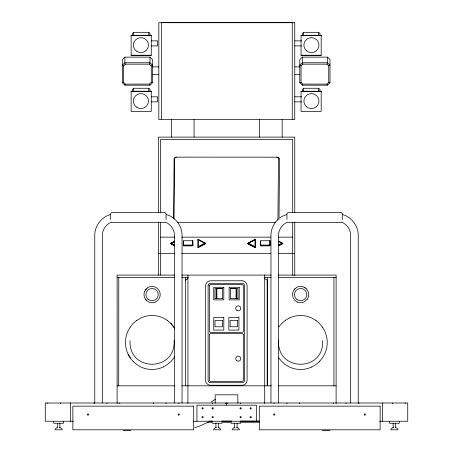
<?xml version="1.0" encoding="UTF-8"?>
<svg xmlns="http://www.w3.org/2000/svg" width="453" height="453" viewBox="0 0 453 453"><rect width="100%" height="100%" fill="white"/><g stroke="black" fill="none" stroke-linecap="round" stroke-linejoin="round"><path stroke-width="0.68" d="M322.666 340.696C324.206 372.179 276.783 372.06 278.572 340.48M173.578 218.629L174.099 158.935A2.157 1.942 0 0 1 175.957 157.14L277.717 157.168A2.129 1.92 0 0 1 279.512 158.935L279.014 219.337M174.048 218.703L174.603 158.873A2.101 1.891 0 0 1 176.427 157.151M277.927 220.113L278.493 158.873M209.36 334.761L209.36 380.35A1.274 1.274 0 0 0 210.452 381.449L242.208 381.449A1.274 1.274 0 0 0 243.301 380.35L243.301 334.761M149.496 64.167L125.368 64.167L123.584 65.934L123.584 82.35L125.368 84.111L149.496 84.111L151.274 82.35L151.274 65.934L149.496 64.167L150.017 62.746L150.017 57.14L124.847 57.14L122.327 59.637L122.327 82.689L124.847 85.181L150.017 85.181L152.536 82.689L152.536 59.637L150.017 57.14M326.958 64.167L302.83 64.167L301.052 65.934L301.052 82.35L302.83 84.111L326.958 84.111L328.742 82.35L328.742 65.934L326.958 64.167L327.485 62.746L327.485 57.14L302.31 57.14L299.795 59.637L299.795 82.689L302.31 85.181L327.485 85.181L329.999 82.689L329.999 59.637L327.485 57.14M124.847 85.181L125.368 84.111M302.31 85.181L302.83 84.111M144.756 291.166L146.359 288.804M130.215 327.1L127.91 331.2A27.69 27.48 0 0 0 128.012 354.008L130.351 358.074L133.352 361.664M174.631 356.687C172.089 361.154 167.978 364.557 163.454 366.902M306.347 288.827L304.059 287.168A7.933 7.871 0 0 0 297.23 287.134L294.926 288.776L293.306 291.098A8.397 8.335 0 0 0 293.272 298.017L294.875 300.356L297.162 301.998M307.208 299.32L307.915 298.063A8.397 8.335 0 0 0 307.944 291.166L306.347 288.804M55.215 429.099L56.348 427.977L57.82 427.366M213.754 429.099L214.881 427.977L216.353 427.366M232.451 429.099L233.584 427.977L235.056 427.366M390.99 429.099L392.117 427.977L393.589 427.366M145.458 289.926L147.429 287.887M130.215 327.117L133.182 323.482L136.727 320.441M294.014 289.869L294.926 288.776M278.867 326.919L281.868 323.312L285.435 320.305M307.208 299.297L303.991 302.026A7.933 7.871 0 0 1 297.162 301.975M319.354 361.664L322.355 358.051L324.693 353.991A27.69 27.48 0 0 0 324.79 331.183L322.491 327.1M277.825 219.569C273.782 223.425 271.279 228.799 270.951 234.382L270.951 402.938M150.017 35.674L150.017 33.567L148.76 32.322L133.658 32.322L132.395 33.567L132.395 35.674M150.017 91.614L150.017 89.513L148.76 88.267L133.658 88.267L132.395 89.513L132.395 91.614M319.931 35.674L319.931 33.567L318.674 32.322L303.567 32.322L302.31 33.567L302.31 35.674M319.931 91.614L319.931 89.513L318.674 88.267L303.567 88.267L302.31 89.513L302.31 91.614M319.354 361.641L315.786 364.671L311.755 367.004M211.172 402.06L215.305 399.325M279.965 217.78L282.315 216.279L286.828 214.439M147.429 287.91L148.646 287.168A7.933 7.871 0 0 1 155.475 287.134L157.78 288.776L159.399 291.098A8.397 8.335 0 0 1 159.428 298.017L157.831 300.356L155.538 301.998M136.727 320.464L140.736 318.074A26.149 25.951 0 0 1 163.239 317.966L167.27 320.322M285.435 320.322L289.467 317.972M185.413 280.09L187.927 278.657M151.274 65.934L152.536 65.238L150.017 62.746L124.847 62.746L122.327 65.238L123.584 65.934M328.742 65.934L329.999 65.238L327.485 62.746L302.31 62.746L299.795 65.238L301.052 65.934M208.312 422.02L200.305 425.854L194.688 427.717M170.441 243.51L174.598 245.719L170.441 243.51L174.756 241.132M170.441 243.567L174.598 241.358M174.139 241.868L171.053 243.51L174.756 245.481M172.904 242.582L174.139 241.925M198.238 246.715L205.033 243.102L205.033 243.567L198.238 247.185L198.238 239.49L205.033 243.102M198.238 247.123L205.033 243.51L203.799 242.853M197.921 247.615L205.639 243.51L197.921 247.672L197.921 239.405L205.639 243.51M248.187 243.102L254.988 239.49L254.988 247.185L248.187 243.567L248.187 243.102L254.988 246.715M247.581 243.51L255.299 239.405L255.299 247.672L247.581 243.567L255.299 247.615M247.581 243.567L255.299 239.461M252.514 241.211L253.748 240.554M278.465 245.073L282.174 243.102L282.174 243.567L278.465 245.537M278.465 245.481L282.174 243.51M282.78 243.51L278.623 245.719L282.78 243.567L278.623 241.302M111.449 222.117C106.285 224.139 102.588 229.292 102.316 234.83L102.316 402.938M287.638 222.117C282.474 224.139 278.771 229.292 278.499 234.83L278.499 402.938M110.64 214.439C101.823 216.851 95.198 225.266 94.762 234.382L94.762 402.938M122.327 82.689L123.584 82.35M299.795 82.689L301.052 82.35M161.347 22.65L292.242 22.65M131.138 35.459L151.274 35.459M301.052 35.459L321.188 35.459M151.393 40.866L157.57 40.866L157.57 45.9L151.393 45.9M294.756 40.866L301.624 40.866M294.756 45.9L301.624 45.9M131.138 55.221L151.274 55.221M301.052 55.221L321.188 55.221M152.536 66.885L158.827 66.885M294.897 66.885L299.795 66.885M152.536 74.439L158.827 74.439M294.897 74.439L299.795 74.439M131.138 91.398L151.274 91.398M301.052 91.398L321.188 91.398M151.393 96.812L157.57 96.812L157.57 101.846L151.393 101.846M294.756 96.812L301.624 96.812M294.756 101.846L301.624 101.846M177.27 222.519L275.73 222.502M111.676 222.576L165 222.576M288 222.576L341.324 222.576M160.532 237.151L174.665 237.151M181.732 237.151L270.786 237.151M278.561 237.151L292.695 237.151M183.584 245.067L192.65 245.067M260.724 245.067L269.79 245.067M183.584 245.475L192.65 245.475M260.724 245.475L269.79 245.475M183.272 245.747L192.961 245.747M260.413 245.747L270.101 245.747M158.465 253.323L174.665 253.323M181.732 253.323L270.786 253.323M278.561 253.323L294.756 253.323M174.665 275.09L117.112 275.09L117.112 403.549M181.732 275.09L271.121 275.09M278.182 275.09L293.017 275.09M294.433 275.09L336.109 275.09L336.109 403.549M117.112 277.468L174.892 277.468M181.902 277.468L188.465 277.468M264.054 277.468L271.121 277.468M278.182 277.468L336.109 277.468M216.891 288.544L222.553 288.544M230.407 288.544L236.07 288.544M215.005 298.567L216.262 298.567M222.553 298.567L216.891 298.629L216.891 288.482L222.553 288.482L222.553 298.629M236.07 298.567L230.407 298.629L230.407 288.482L236.07 288.482L236.07 298.629M236.698 298.567L237.955 298.567M117.112 385.826L174.892 385.826M181.902 385.826L271.432 385.826M278.459 385.826L336.109 385.826M209.06 421.08L212.582 421.08M221.738 421.08L231.602 421.08M240.05 421.08L259.071 421.08M73.471 421.245L45.26 421.245L45.26 402.994L407.74 402.994L407.74 421.245L379.529 421.245M193.357 421.245L259.643 421.245M207.536 422.27L212.485 422.27M221.664 422.27L231.557 422.27M240.033 422.27L259.11 422.27M212.242 423.261L222.055 423.261M230.945 423.261L240.758 423.261M54.841 429.806L62.389 429.806M213.374 429.806L220.922 429.806M232.078 429.806L239.626 429.806M390.611 429.806L398.159 429.806M123.278 430.35L130.832 430.35M322.394 430.35L329.943 430.35M395.18 427.366L396.652 427.977L397.785 429.099M236.647 427.366L238.119 427.977L239.246 429.099M217.944 427.366L219.416 427.977L220.549 429.099M59.411 427.366L60.883 427.977L62.01 429.099M328.742 82.35L329.999 82.689M151.274 82.35L152.536 82.689M342.36 214.439C351.177 216.851 357.802 225.266 358.238 234.382L358.238 402.938M166.172 214.439C174.994 216.851 181.613 225.266 182.049 234.382L182.049 402.938M341.551 222.117C346.715 224.139 350.412 229.292 350.684 234.83L350.684 402.938M165.362 222.117C170.526 224.139 174.229 229.292 174.501 234.83L174.501 402.938M278.465 241.132L282.174 243.102M278.623 241.358L282.78 243.567M248.187 243.51L254.988 247.123M197.921 239.461L205.639 243.567M198.238 239.897L200.09 240.883M174.756 245.073L171.053 243.102L171.053 243.567L174.756 245.537M264.705 278.657L267.219 280.09L267.219 385.826M304.059 287.191L305.271 287.91M315.979 320.464L311.97 318.074A26.149 25.951 0 0 0 289.461 317.989M144.756 291.143A8.397 8.335 0 0 0 144.79 298.063L146.41 300.407L148.714 302.026A7.933 7.871 0 0 0 155.538 301.975M167.27 320.305L170.838 323.334L174.507 328.063L170.838 323.334M133.352 361.641L136.919 364.671L140.945 367.004A26.149 25.951 0 0 0 163.454 366.885M315.979 320.441L319.524 323.504L322.491 327.117M145.498 299.297L146.41 300.384M278.731 357.853L281.698 361.494L285.243 364.529L289.252 366.902A26.149 25.951 0 0 0 311.755 367.004M128.012 353.991L130.351 358.051M326.958 84.111L327.485 85.181M149.496 84.111L150.017 85.181M302.83 64.167L302.31 62.746L302.31 57.14M125.368 64.167L124.847 62.746L124.847 57.14M130.039 340.696C128.499 372.179 175.923 372.06 174.133 340.48M405.225 402.994L405.225 403.623M399.291 421.245L399.291 423.261L389.478 423.261L389.478 421.245M395.622 423.261L395.622 427.887M393.147 423.261L393.147 427.887M392.383 402.994L392.383 403.623M382.649 402.994L382.649 421.245M358.906 402.994L358.906 403.623M346.069 402.994L346.069 403.623M342.389 219.428L342.389 213.771L341.324 212.508L288 212.508L286.93 213.771L286.93 219.428M333.929 277.468L333.929 385.826M333.232 402.994L333.232 403.623M318.674 32.322L318.674 35.827M318.674 88.267L318.674 91.07M303.567 32.322L303.567 35.827M303.567 88.267L303.567 91.07M299.75 402.994L299.75 403.623M294.756 212.831L294.756 137.123L158.465 137.123L158.465 212.831M294.756 221.857L294.756 275.282L292.695 275.09L292.695 222.389M292.695 212.542L292.695 139.428L160.532 139.428L160.532 212.542M292.242 22.718L292.242 119.632M286.913 402.994L286.913 403.623M282.174 119.7L282.174 137.123M274.076 402.994L274.076 403.623M270.101 240.877L270.101 245.809L260.413 245.809L260.413 240.877M267.293 277.468L267.293 385.826M264.705 275.09L264.705 403.453M259.518 119.7L259.518 137.123M256.341 421.245L256.341 405.186L196.936 405.186L196.936 421.245M240.594 402.994L240.594 403.623M237.955 298.816L237.955 288.544L236.698 288.544L236.698 298.816M237.836 403.181L237.836 394.818L215.181 394.818L215.181 403.181M237.089 423.261L237.089 427.887M234.614 423.261L234.614 427.887M227.757 402.994L227.757 403.623M226.5 402.994L226.5 405.101M225.243 402.994L225.243 403.623M218.386 423.261L218.386 427.887M216.262 298.816L216.262 288.544L215.005 288.544L215.005 298.816M215.911 423.261L215.911 427.887M212.406 402.994L212.406 403.623M194.071 119.7L194.071 137.123M192.961 240.877L192.961 245.809L183.272 245.809L183.272 240.877M187.927 275.09L187.927 403.453M185.413 277.468L185.413 385.826M178.924 402.994L178.924 403.623M171.415 119.7L171.415 137.123M166.07 219.428L166.07 213.771L165 212.508L111.676 212.508L110.611 213.771L110.611 219.428M166.087 402.994L166.087 403.623M161.347 22.718L161.347 119.632M160.532 222.389L160.532 275.09M158.465 221.857L158.465 275.09M153.25 402.994L153.25 403.623M148.76 32.322L148.76 35.827M148.76 88.267L148.76 91.07M133.658 32.322L133.658 35.827M133.658 88.267L133.658 91.07M119.768 402.994L119.768 403.623M118.777 277.468L118.703 385.826M106.931 402.994L106.931 403.623M94.094 402.994L94.094 403.623M70.351 402.994L70.351 421.245M63.522 421.245L63.522 423.261L53.709 423.261L53.709 421.245M60.617 402.994L60.617 403.623M59.853 423.261L59.853 427.887M57.378 423.261L57.378 427.887M47.775 402.994L47.775 403.623M243.301 334.761A1.274 1.274 0 0 0 242.208 333.657L210.452 333.663A1.274 1.274 0 0 0 209.36 334.761M276.698 157.151A2.072 1.863 0 0 1 278.47 158.873M208.108 285.509L208.108 380.514A2.537 2.537 0 0 0 210.288 382.7L242.372 382.7A2.537 2.537 0 0 0 244.552 380.514L244.552 285.509A2.537 2.537 0 0 0 242.372 283.323L210.288 283.323A2.537 2.537 0 0 0 208.108 285.509M209.36 285.673L209.36 331.262A1.274 1.274 0 0 0 210.452 332.366L242.208 332.366A1.274 1.274 0 0 0 243.301 331.262L243.301 285.673A1.274 1.274 0 0 0 242.208 284.575L210.452 284.575A1.274 1.274 0 0 0 209.36 285.673M294.756 22.718L158.827 22.718L158.827 119.632L294.756 119.632L294.756 22.718M151.274 35.283L131.138 35.283L131.138 55.396L151.274 55.396L151.274 35.283M321.188 35.283L301.052 35.283L301.052 55.396L321.188 55.396L321.188 35.283M151.274 91.223L131.138 91.223L131.138 111.342L151.274 111.342L151.274 91.223M321.188 91.223L301.052 91.223L301.052 111.342L321.188 111.342L321.188 91.223M192.65 240.741L183.584 240.741L183.584 245.532L192.65 245.532L192.65 240.741M269.79 240.741L260.724 240.741L260.724 245.532L269.79 245.532L269.79 240.741M242.038 280.781L210.622 280.781A5.057 5.057 0 0 0 205.566 285.837L205.566 380.18A5.062 5.062 0 0 0 210.622 385.248L242.038 385.243A5.062 5.062 0 0 0 247.095 380.18L247.1 285.837A5.057 5.057 0 0 0 242.038 280.781M223.81 287.293L213.742 287.293L213.742 299.88L223.81 299.88L223.81 287.293M239.218 287.293L229.144 287.293L229.144 299.88L239.218 299.88L239.218 287.293M223.81 317.502L213.742 317.502L213.742 330.09L223.81 330.09L223.81 317.502M238.918 317.502L228.85 317.502L228.85 330.09L238.918 330.09L238.918 317.502M222.565 320.481L215.011 320.481L215.011 326.772L222.565 326.772L222.565 320.481M237.666 320.481L230.113 320.481L230.113 326.772L237.666 326.772L237.666 320.481M193.691 406.143L72.865 406.143L72.865 429.806L193.691 429.806L193.691 406.143M380.135 406.143L259.309 406.143L259.309 429.806L380.135 429.806L380.135 406.143M87.689 414.925A0.629 0.629 0 0 0 88.743 414.648A0.629 0.629 0 0 0 87.973 413.878A0.629 0.629 0 0 0 87.689 414.925M178.437 415.027A0.629 0.629 0 0 0 179.382 414.484A0.629 0.629 0 0 0 178.437 413.94A0.629 0.629 0 0 0 178.437 415.027M364.552 415.027A0.629 0.629 0 0 0 365.497 414.484A0.629 0.629 0 0 0 364.552 413.94A0.629 0.629 0 0 0 364.552 415.027M273.935 415.027A0.629 0.629 0 0 0 274.875 414.484A0.629 0.629 0 0 0 273.935 413.94A0.629 0.629 0 0 0 273.935 415.027M212.355 408.878A0.629 0.629 0 0 0 213.301 408.334A0.629 0.629 0 0 0 212.355 407.791A0.629 0.629 0 0 0 212.355 408.878M250.362 408.878A0.629 0.629 0 0 0 251.307 408.334A0.629 0.629 0 0 0 250.362 407.791A0.629 0.629 0 0 0 250.362 408.878M240.294 408.878A0.629 0.629 0 0 0 241.239 408.334A0.629 0.629 0 0 0 240.294 407.791A0.629 0.629 0 0 0 240.294 408.878M212.355 417.689A0.629 0.629 0 0 0 213.301 417.145A0.629 0.629 0 0 0 212.355 416.601A0.629 0.629 0 0 0 212.355 417.689M202.287 408.878A0.629 0.629 0 0 0 203.233 408.334A0.629 0.629 0 0 0 202.287 407.791A0.629 0.629 0 0 0 202.287 408.878M240.294 417.689A0.629 0.629 0 0 0 241.239 417.145A0.629 0.629 0 0 0 240.294 416.601A0.629 0.629 0 0 0 240.294 417.689M202.287 417.689A0.629 0.629 0 0 0 203.233 417.145A0.629 0.629 0 0 0 202.287 416.601A0.629 0.629 0 0 0 202.287 417.689M250.362 417.689A0.629 0.629 0 0 0 251.307 417.145A0.629 0.629 0 0 0 250.362 416.601A0.629 0.629 0 0 0 250.362 417.689M237.015 360.86A2.52 2.52 0 0 0 240.786 358.68A2.52 2.52 0 0 0 237.015 356.5A2.52 2.52 0 0 0 237.015 360.86M237.015 310.526A2.52 2.52 0 0 0 240.786 308.346A2.52 2.52 0 0 0 237.015 306.166A2.52 2.52 0 0 0 237.015 310.526M148.584 299.637A6.178 6.132 0 0 0 158.25 295.09A6.178 6.132 0 0 0 149.445 289.054A6.178 6.132 0 0 0 148.584 299.637M136.88 51.455A7.554 7.48 0 0 0 148.454 45.425A7.554 7.48 0 0 0 137.395 38.511A7.554 7.48 0 0 0 136.88 51.455M136.88 107.401A7.554 7.48 0 0 0 148.454 101.37A7.554 7.48 0 0 0 137.395 94.456A7.554 7.48 0 0 0 136.88 107.401M306.296 50.623A7.554 7.48 0 0 0 318.787 46.778A7.554 7.48 0 0 0 309.178 37.99A7.554 7.48 0 0 0 306.296 50.623M306.296 106.568A7.554 7.48 0 0 0 318.787 102.723A7.554 7.48 0 0 0 309.178 93.935A7.554 7.48 0 0 0 306.296 106.568M297.055 299.609A6.178 6.132 0 0 0 306.766 295.141A6.178 6.132 0 0 0 298.012 289.031A6.178 6.132 0 0 0 297.055 299.609"/></g></svg>
